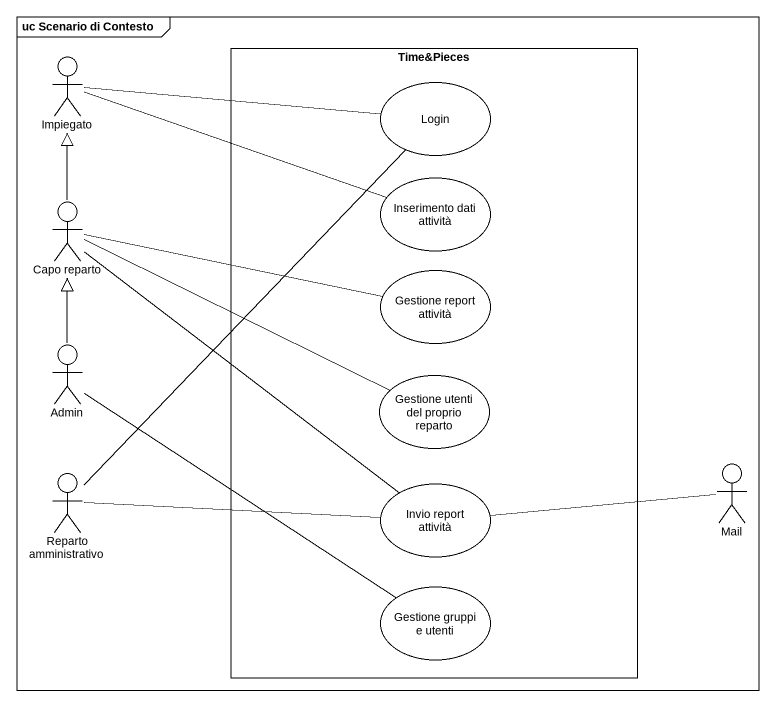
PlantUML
@startuml
mainframe uc Scenario di Contesto
actor Impiegato
rectangle "Time&Pieces" as Time_Pieces {
  usecase Login
  usecase "Inserimento dati attività" as Inserimento_dati_attività
  usecase "Gestione report attività" as Gestione_report_attività
  usecase "Gestione utenti del proprio reparto" as Gestione_utenti_del_proprio
  usecase "Invio report attività" as Invio_report_attività
  usecase "Gestione gruppi e utenti" as Gestione_gruppi_e_utenti
}
actor "Capo reparto" as Capo_reparto
actor Admin
actor Mail
actor "Reparto amministrativo" as Reparto_amministrativo
Impiegato -right- Login
Impiegato -right- Inserimento_dati_attività
Capo_reparto -up-|> Impiegato
Capo_reparto -right- Gestione_report_attività
Capo_reparto -right- Gestione_utenti_del_proprio
Capo_reparto -- Invio_report_attività
Admin -up-|> Capo_reparto
Admin -- Gestione_gruppi_e_utenti
Reparto_amministrativo -up- Login
Invio_report_attività -right- Mail
Invio_report_attività -left- Reparto_amministrativo
@enduml
